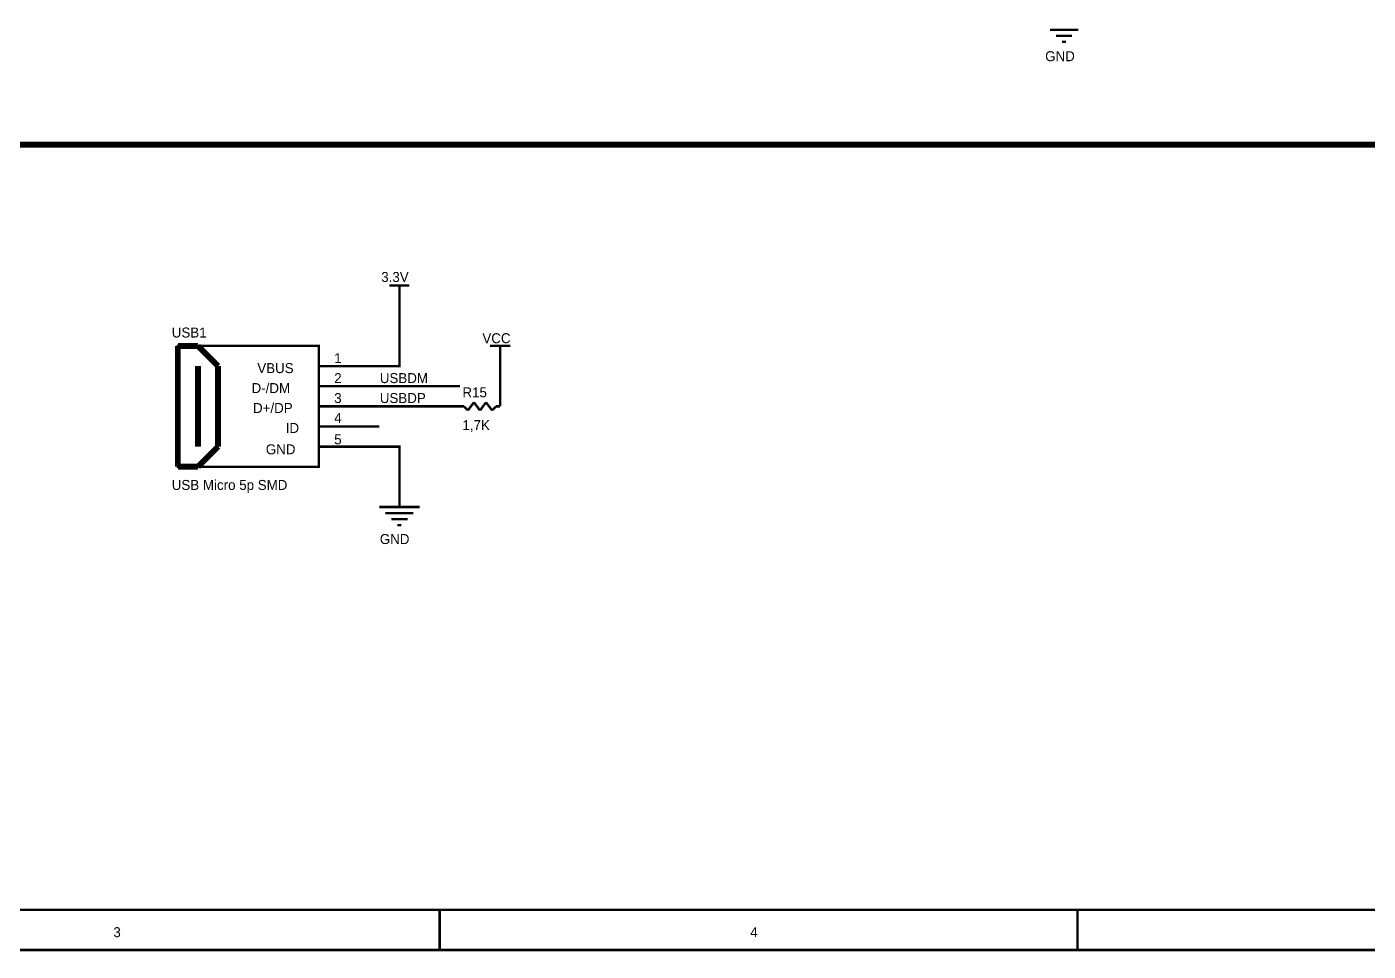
# Model space of a CAD drawing. Header units: millimetres. Extents: x 0 to 19, y 0 to 9.5.
# Drawn here: x 7.45 to 14.11, y -0.01 to 4.58 of the extents above; entities that cross this region are included whole.
import ezdxf

# ---------------------------------------------------------------- set-up
doc = ezdxf.new("R2010")
doc.units = ezdxf.units.MM
doc.header["$MEASUREMENT"] = 0
doc.layers.add('Sheet', color=255, linetype='Continuous')

msp = doc.modelspace()

# ---------------------------------------------------------------- linework, layer by layer
at = {"layer": 'Sheet'}
for points, const_width in [([(0, 9.5), (19, 9.5), (19, 0), (0, 0), (0, 9.5)], 0.0118), ([(0, 9.5), (0, 0), (19, 0), (19, 9.5), (0, 9.5), (0, 9.5)], 0.0039), ([(0.2007, 9.2993), (18.8002, 9.2993), (18.8002, 0.1998), (0.2007, 0.1998), (0.2007, 9.2993)], 0.0118), ([(0.2007, 9.2993), (0.2007, 0.1998), (18.8002, 0.1998), (18.8002, 9.2993), (0.2007, 9.2993), (0.2007, 9.2993)], 0.0039), ([(8.2002, 2.9997), (8.9001, 2.9997), (8.9001, 2.3998), (8.2002, 2.3998), (8.2002, 2.9997)], 0.0118), ([(8.2002, 2.9997), (8.2002, 2.3998), (8.9001, 2.3998), (8.9001, 2.9997), (8.2002, 2.9997), (8.2002, 2.9997)], 0.0039)]:
    msp.add_lwpolyline(points, close=True, dxfattribs=dict(at, const_width=const_width))
for points, const_width in [([(12.5302, 4.5696), (12.6704, 4.5696)], 0.0118), ([(12.5603, 4.54), (12.6403, 4.54)], 0.0118), ([(12.5903, 4.5099), (12.6102, 4.5099)], 0.0118), ([(0.2003, 3.9997), (7.5003, 3.9997)], 0.0295), ([(7.5008, 3.9993), (18.8002, 3.9993)], 0.0295), ([(9.2502, 3.2999), (9.3501, 3.2999)], 0.0118), ([(9.3002, 3.2), (9.3002, 3.2999)], 0.0118), ([(9.2003, 2.8998), (9.3002, 2.8998), (9.3002, 3.2)], 0.0118), ([(8.2002, 2.9997), (8.3001, 2.9997)], 0.0295), ([(8.2002, 2.3998), (8.2002, 2.9997)], 0.0295), ([(8.3001, 2.9997), (8.4, 2.8998)], 0.0295), ([(9.7502, 2.9997), (9.8501, 2.9997)], 0.0118), ([(9.8002, 2.8998), (9.8002, 2.9997)], 0.0118), ([(8.3001, 2.8998), (8.3001, 2.4997)], 0.0295), ([(8.4, 2.8998), (8.4, 2.4997)], 0.0295), ([(8.9001, 2.8998), (9.2003, 2.8998)], 0.0118), ([(9.8002, 2.8998), (9.8002, 2.6999)], 0.0118), ([(8.9001, 2.7999), (9.2003, 2.7999)], 0.0118), ([(9.2003, 2.7999), (9.6004, 2.7999)], 0.0118), ([(8.9001, 2.6999), (9.2003, 2.6999)], 0.0118), ([(9.2003, 2.6999), (9.6004, 2.6999)], 0.0118), ([(9.6203, 2.6999), (9.6004, 2.6999)], 0.0118), ([(9.6203, 2.6999), (9.6401, 2.6796)], 0.0118), ([(9.6401, 2.6796), (9.6702, 2.7198)], 0.0118), ([(9.6702, 2.7198), (9.7003, 2.6796)], 0.0118), ([(9.7003, 2.6796), (9.7303, 2.7198)], 0.0118), ([(9.7303, 2.7198), (9.7604, 2.6796)], 0.0118), ([(9.7604, 2.6796), (9.7803, 2.6999)], 0.0118), ([(9.7803, 2.6999), (9.8002, 2.6999)], 0.0118), ([(8.9001, 2.5996), (9.2003, 2.5996)], 0.0118), ([(8.4, 2.4997), (8.3001, 2.3998)], 0.0295), ([(8.9001, 2.4997), (9.2003, 2.4997)], 0.0118), ([(9.2003, 2.4997), (9.3002, 2.4997), (9.3002, 2.2998)], 0.0118), ([(8.3001, 2.3998), (8.2002, 2.3998)], 0.0295), ([(9.3002, 2.2998), (9.3002, 2.1999)], 0.0118), ([(9.2003, 2.1999), (9.4001, 2.1999)], 0.0118), ([(9.2303, 2.1699), (9.37, 2.1699)], 0.0118), ([(9.2604, 2.1398), (9.3404, 2.1398)], 0.0118), ([(9.29, 2.1097), (9.3103, 2.1097)], 0.0118), ([(9.5, 0), (9.5, 0.1998)], 0.0118), ([(12.6668, 0), (12.6668, 0.1998)], 0.0118)]:
    msp.add_lwpolyline(points, dxfattribs=dict(at, const_width=const_width))

# ---------------------------------------------------------------- texts
for s, height, p in [('GND', 0.04952, (12.5063, 4.414)), ('3.3V', 0.04952, (9.21, 3.3176)), ('USB1', 0.04952, (8.1701, 3.0417)), ('VCC', 0.04952, (9.7122, 3.0134)), ('1', 0.0495, (8.9765, 2.9144)), ('VBUS', 0.04952, (8.5946, 2.8649)), ('2', 0.0495, (8.9765, 2.8153)), ('USBDM', 0.04952, (9.2029, 2.8153)), ('D-/DM', 0.04952, (8.5663, 2.7658)), ('3', 0.0495, (8.9765, 2.7163)), ('USBDP', 0.04952, (9.2029, 2.7163)), ('R15', 0.04952, (9.6132, 2.7446)), ('D+/DP', 0.04952, (8.5733, 2.6668)), ('4', 0.0495, (8.9765, 2.6173)), ('ID', 0.04952, (8.736, 2.5678)), ('1,7K', 0.04952, (9.6132, 2.5819)), ('5', 0.0495, (8.9765, 2.5112)), ('GND', 0.04952, (8.637, 2.4617)), ('USB Micro 5p SMD', 0.049516, (8.1701, 2.2848)), ('GND', 0.04952, (9.2029, 2.016)), ('3', 0.0495, (7.8801, 0.0637)), ('4', 0.0495, (11.0421, 0.0637))]:
    msp.add_text(s, height=height, dxfattribs=at).set_placement(p)

doc.saveas('drawing.dxf')
